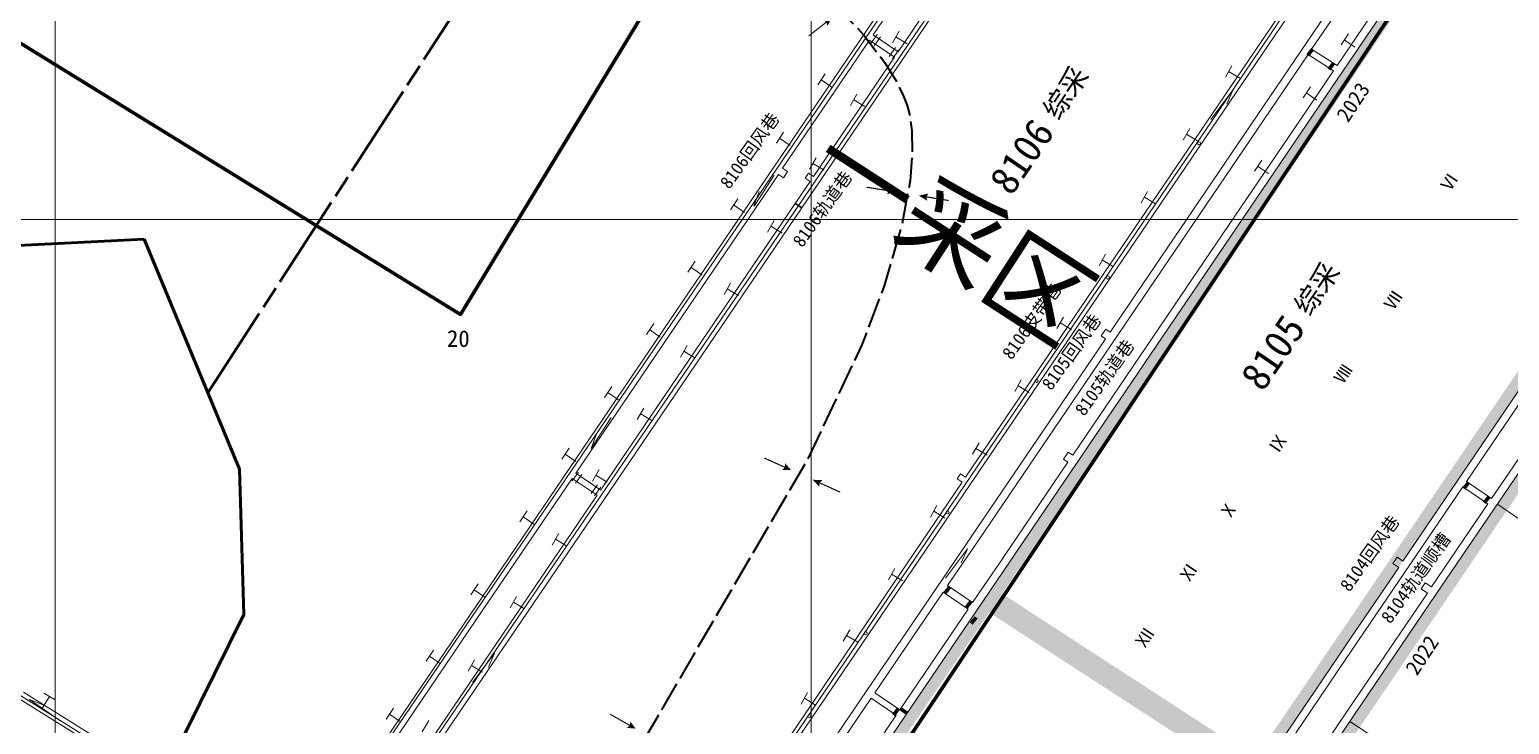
# Model space of a CAD drawing. Header units: inches. Extents: x 19725493 to 19730068, y 4137932 to 4142732.
# Drawn here: x 19727983 to 19728962, y 4140666 to 4141125 of the extents above; entities that cross this region are included whole.
import ezdxf

# ---------------------------------------------------------------- set-up
doc = ezdxf.new("R2010")
doc.units = ezdxf.units.IN
doc.header["$MEASUREMENT"] = 0
doc.linetypes.add('推测向背斜轴', pattern=[0.022, 0.01, -0.002, 0.01])
doc.linetypes.add('采区边界_1', pattern=[0.03, 0.0125, -0.001, 0.003, -0.001, 0.0125])
doc.layers.get('0').update_dxf_attribs({"lineweight": 0})
for name, color, linetype, lineweight in [('2026年下半年衔接计划', 7, 'Continuous', 0), ('保安煤柱', 7, 'Continuous', 0), ('工作面回采月份', 7, 'Continuous', 15), ('工作面编号', 7, 'Continuous', 0), ('巷道注记XDD0800CCJ', 7, 'Continuous', 0), ('次要巷道', 7, 'Continuous', 0), ('煤巷', 7, 'Continuous', 0), ('煤巷xdd0800ccj', 7, 'Continuous', 0), ('经纬网', 7, 'Continuous', 0), ('通风系统图', 7, 'Continuous', 0), ('采区边界线', 7, 'Continuous', 0), ('采空区边界颜色', 7, 'Continuous', 15), ('防灭火', 7, 'Continuous', 5)]:
    doc.layers.add(name, color=color, linetype=linetype, lineweight=lineweight)
doc.styles.add('仿宋', font='')
doc.styles.add('宋体', font='')
doc.styles.get('仿宋').set_extended_font_data('仿宋')
doc.styles.get('宋体').set_extended_font_data('宋体')
doc.linetypes.add('推断陷落柱', pattern='A,-0.0015,0.0045,[10,8#煤防灭火系统图（7月份）.shx,S=7.87402e-06,R=0,X=0,Y=0.001],0.001,[11,8#煤防灭火系统图（7月份）.shx,S=7.87402e-06,R=0,X=0,Y=0.001],0.0045,-0.0015', length=0.013)

# ---------------------------------------------------------------- blocks, each defined once
blk = doc.blocks.new('一般向斜轴')
for points in [[(2.43, 13.52), (0, 12.5), (-2.43, 13.52), (0.05, 8.23)], [(0, -7.5), (-2.43, -13.53), (0, -12.5), (2.43, -13.53)]]:
    blk.add_hatch(color=0).paths.add_polyline_path(points, flags=17)
at = {"color": 0, "const_width": 0.75}
for points in [[(0, 12.5), (0, 27.5)], [(0, -12.5), (0, -27.5)]]:
    blk.add_lwpolyline(points, dxfattribs=at)

msp = doc.modelspace()

# ---------------------------------------------------------------- hatches: boundary and pattern name
at = {"layer": '通风系统图', "true_color": 0xff0000}
for points in [[(19728830.56, 4141113.33), (19728827.34, 4141109.24), (19728829.27, 4141107.72), (19728832.49, 4141111.81)], [(19728844.47, 4141104.04), (19728841.26, 4141099.96), (19728843.19, 4141098.44), (19728846.4, 4141102.52)], [(19728933.71, 4140827.02), (19728930.49, 4140822.93), (19728932.42, 4140821.41), (19728935.64, 4140825.5)], [(19728947.25, 4140817.58), (19728944.03, 4140813.49), (19728945.96, 4140811.98), (19728949.18, 4140816.06)], [(19728590.78, 4140758.02), (19728587.56, 4140753.93), (19728589.49, 4140752.42), (19728592.71, 4140756.5)], [(19728604.91, 4140748.54), (19728601.69, 4140744.45), (19728603.62, 4140742.93), (19728606.83, 4140747.02)], [(19728608.09, 4140737.78), (19728604.87, 4140733.69), (19728606.8, 4140732.17), (19728610.02, 4140736.26)], [(19728556.65, 4140677.27), (19728553.43, 4140673.19), (19728555.36, 4140671.67), (19728558.58, 4140675.75)], [(19728564.43, 4140674.35), (19728560.21, 4140677.39), (19728558.77, 4140675.39), (19728562.99, 4140672.35)]]:
    msp.add_hatch(color=1, dxfattribs=at).paths.add_polyline_path(points, flags=17)
at = {"layer": '采空区边界颜色', "true_color": 0xffc000}
msp.add_hatch(color=40, dxfattribs=at).paths.add_polyline_path([(19728615.6, 4140750.52), (19729072.48, 4141423.63), (19729252.59, 4141306.6), (19728795.74, 4140633.53), (19728615.6, 4140750.52), (19728626.25, 4140752.66), (19728793.64, 4140643.96), (19729241.94, 4141304.45), (19729074.58, 4141413.2), (19728626.25, 4140752.66)], flags=17)
at = {"layer": '采空区边界颜色', "true_color": 0x00ff7f}
msp.add_hatch(color=110, dxfattribs=at).paths.add_polyline_path([(19728654.79, 4140371.65), (19729100.92, 4141028.92), (19729250.32, 4140928.08), (19728805.99, 4140273.45), (19728654.79, 4140371.65), (19728665.44, 4140373.8), (19728803.89, 4140283.88), (19729239.75, 4140926.04), (19729102.95, 4141018.38), (19728665.44, 4140373.8)], flags=17)
at = {"layer": '采空区边界颜色', "true_color": 0x2748ed}
msp.add_hatch(color=160, dxfattribs=at).paths.add_polyline_path([(19728615.6, 4140750.52), (19728795.74, 4140633.53), (19728616.63, 4140369.64), (19728434.34, 4140483.46), (19728615.6, 4140750.52), (19728617.68, 4140740.22), (19728444.92, 4140485.7), (19728614.48, 4140379.83), (19728785.24, 4140631.41), (19728617.68, 4140740.22)], flags=17)

# ---------------------------------------------------------------- linework, layer by layer
at = {"linetype": '推断陷落柱', "lineweight": 30, "ltscale": 5000}
msp.add_line((19728489.5, 4141010.6), (19728493.81, 4141007.68), dxfattribs=at)
at = {"color": 7}
for centre in [(19728756.36, 4141050.38), (19728696.19, 4140961.62), (19728649.16, 4140893.31), (19728590.16, 4140806.39), (19728536, 4140726.6), (19728498.78, 4140671.76), (19728498.78, 4140671.76)]:
    msp.add_circle(centre, 1, dxfattribs=at)
at = {"layer": '2026年下半年衔接计划', "color": 1, "lineweight": 100, "true_color": 0xff0000, "flags": 128}
for points in [[(19728743.95, 4141720.71), (19728268.14, 4140937.21), (19727441.02, 4141447.1)], [(19726936.48, 4139624.44), (19727087.79, 4139471.4), (19727111.81, 4139446.95), (19727250.54, 4139632.96), (19727469.86, 4139520.69), (19727490.46, 4139426.18), (19727619.93, 4139371.45), (19727645.19, 4139445.33), (19727760.04, 4139399.01), (19728084.75, 4139271.51), (19728182.77, 4139204.43), (19728195.04, 4139196.34), (19728361.95, 4139650.75), (19727985.1, 4139868.75), (19728293.07, 4140363.91), (19728716.76, 4140096.02), (19728825.18, 4140284.19), (19728806.51, 4140295.72), (19728729.84, 4140344.15), (19728648.31, 4140393.52), (19728462.52, 4140503.99), (19729114.34, 4141482.27)]]:
    msp.add_lwpolyline(points, dxfattribs=at)
at = {"layer": '保安煤柱', "color": 1, "lineweight": 60, "true_color": 0xff0000, "flags": 128}
msp.add_lwpolyline([(19728059, 4140987), (19727660, 4140967), (19727685, 4140772), (19727564, 4140690), (19727674, 4140339), (19727994, 4140372), (19727989, 4140464), (19728125, 4140739), (19728122, 4140835), (19728059, 4140987)], dxfattribs=at)
at = {"layer": '次要巷道', "color": 1, "linetype": '推测向背斜轴', "lineweight": 40, "ltscale": 2000, "true_color": 0xff0000, "flags": 128}
msp.add_lwpolyline([(19728155.27, 4142113.2), (19728211.48, 4141816.83), (19728237.48, 4141719.6), (19728304.14, 4141536.57), (19728351.62, 4141358.53), (19728369.89, 4141307.42), (19728381.18, 4141282.94), (19728390.01, 4141267.23), (19728395.03, 4141259.65), (19728405.14, 4141247.13), (19728440.24, 4141211.87), (19728513.48, 4141144.66), (19728534.77, 4141121.73), (19728548.49, 4141103.89), (19728556.15, 4141091.55), (19728560.87, 4141081.96), (19728563.4, 4141075.34), (19728564.41, 4141071.95), (19728565.35, 4141067.59), (19728566.49, 4141058.6), (19728566.84, 4141044.67), (19728565.35, 4141025.51), (19728559.9, 4140996.02), (19728548.27, 4140956.19), (19728533.45, 4140917.11), (19728497.66, 4140841.55), (19728370.91, 4140624.26), (19728341.24, 4140558.53), (19728270.21, 4140356.48)], dxfattribs=at)
at = {"layer": '煤巷', "lineweight": 9}
for p, q in [((19728353.4, 4140453.95), (19729059.29, 4141493.94)), ((19728535.45, 4141123.17), (19728685.47, 4141344.19)), ((19728540.96, 4141122.02), (19728689.83, 4141341.36)), ((19728602.12, 4140829.65), (19728869.44, 4141223.5)), ((19728493.81, 4141007.68), (19728614.82, 4141185.97)), ((19728557.51, 4141110.79), (19728610.52, 4141188.89)), ((19728415.21, 4140946.01), (19728535.45, 4141123.17)), ((19728481.12, 4141033.86), (19728538.6, 4141118.55)), ((19728538.6, 4141118.55), (19728555.15, 4141107.31)), ((19728540.96, 4141122.02), (19728557.51, 4141110.79)), ((19728501.58, 4141028.39), (19728555.15, 4141107.31)), ((19728419.51, 4140943.09), (19728478.31, 4141029.72)), ((19728478.31, 4141029.72), (19728481.62, 4141027.47)), ((19728481.12, 4141033.86), (19728484.43, 4141031.61)), ((19728481.62, 4141027.47), (19728484.43, 4141031.61)), ((19728489.5, 4141010.6), (19728499.33, 4141025.08)), ((19728496.02, 4141027.33), (19728498.27, 4141030.64)), ((19728496.02, 4141027.33), (19728499.33, 4141025.08)), ((19728498.27, 4141030.64), (19728501.58, 4141028.39)), ((19728361.84, 4140822.51), (19728489.5, 4141010.6)), ((19728366.14, 4140819.59), (19728493.81, 4141007.68)), ((19728274.1, 4140738.12), (19728415.21, 4140946.01)), ((19728344.36, 4140832.37), (19728419.51, 4140943.09)), ((19728913.02, 4140752.1), (19728987.03, 4140861.14)), ((19728949.77, 4140815.49), (19728982.73, 4140864.06)), ((19728278.4, 4140735.2), (19728342, 4140828.89)), ((19728342, 4140828.89), (19728358.54, 4140817.66)), ((19728344.36, 4140832.37), (19728360.9, 4140821.14)), ((19728596.56, 4140828.59), (19728598.81, 4140831.9)), ((19728598.81, 4140831.9), (19728602.12, 4140829.65)), ((19728251.2, 4140650.25), (19728366.14, 4140819.59)), ((19728360.9, 4140821.14), (19728361.84, 4140822.51)), ((19728371.74, 4140490.24), (19728599.87, 4140826.34)), ((19728596.56, 4140828.59), (19728599.87, 4140826.34)), ((19728246.9, 4140653.17), (19728358.54, 4140817.66)), ((19728910.15, 4140757.13), (19728947.41, 4140812.01)), ((19728854.87, 4140675.69), (19728907.34, 4140752.99)), ((19728859.24, 4140672.86), (19728913.02, 4140752.1)), ((19728907.34, 4140752.99), (19728903.2, 4140755.77)), ((19728910.15, 4140757.13), (19728905.99, 4140759.92)), ((19728193.87, 4140619.91), (19728274.1, 4140738.12)), ((19728198.17, 4140616.99), (19728278.4, 4140735.2))]:
    msp.add_line(p, q, dxfattribs=at)
at = {"layer": '煤巷', "color": 7, "lineweight": 9}
msp.add_line((19728856.06, 4140668.17), (19729007.26, 4140569.98), dxfattribs=at)
at = {"layer": '煤巷', "lineweight": 9, "flags": 128}
for points in [[(19728905.99, 4140759.92), (19728903.2, 4140755.77)], [(19727976.85, 4140682.94), (19728045.53, 4140640.06)], [(19727979.2, 4140687.61), (19728048.37, 4140644.42)]]:
    msp.add_lwpolyline(points, dxfattribs=at)
at = {"layer": '煤巷xdd0800ccj', "lineweight": 9}
for p, q in [((19728811.5, 4141093.26), (19728956.06, 4141306.24)), ((19728830.86, 4141112.53), (19728960.36, 4141303.32)), ((19728844, 4141087.02), (19728954.11, 4141249.24)), ((19728847.64, 4141101.63), (19728944.95, 4141245)), ((19728847.64, 4141101.63), (19728830.83, 4141112.55)), ((19728815.91, 4141090.5), (19728828.5, 4141109.05)), ((19728845.28, 4141098.16), (19728828.5, 4141109.05)), ((19728697.67, 4140925.55), (19728811.61, 4141093.42)), ((19728839.59, 4141089.78), (19728845.28, 4141098.16)), ((19728698.25, 4140917.15), (19728815.91, 4141090.5)), ((19728747.95, 4140954.77), (19728839.7, 4141089.94)), ((19728752.37, 4140952.01), (19728844, 4141087.02)), ((19728891.22, 4140774.2), (19729015.72, 4140957.63)), ((19728631.14, 4140773.4), (19728752.37, 4140952.01)), ((19728672.87, 4140844.15), (19728748.06, 4140954.93)), ((19728933.17, 4140826.75), (19729020.02, 4140954.71)), ((19728691.65, 4140923.1), (19728694.69, 4140927.57)), ((19728694.69, 4140927.57), (19728697.67, 4140925.55)), ((19728605.87, 4140790.31), (19728693.95, 4140920.07)), ((19728610.29, 4140787.55), (19728698.25, 4140917.15)), ((19728691.65, 4140923.1), (19728694.63, 4140921.08)), ((19728693.84, 4140919.91), (19728694.63, 4140921.08)), ((19728626.72, 4140776.16), (19728669.78, 4140839.6)), ((19728666.89, 4140841.56), (19728669.97, 4140846.11)), ((19728669.78, 4140839.6), (19728666.89, 4140841.56)), ((19728672.87, 4140844.15), (19728669.97, 4140846.11)), ((19728857.94, 4140715.91), (19728930.82, 4140823.28)), ((19728947.41, 4140812.01), (19728930.82, 4140823.28)), ((19728949.77, 4140815.49), (19728933.17, 4140826.75)), ((19728513.53, 4140654.26), (19728605.98, 4140790.47)), ((19728590.21, 4140757.97), (19728610.29, 4140787.55)), ((19728549.02, 4140652.42), (19728631.14, 4140773.4)), ((19728606.75, 4140746.74), (19728626.84, 4140776.33)), ((19728853.53, 4140718.67), (19728888.41, 4140770.06)), ((19728884.51, 4140772.68), (19728887.32, 4140776.82)), ((19728888.41, 4140770.06), (19728884.51, 4140772.68)), ((19728891.22, 4140774.2), (19728887.32, 4140776.82)), ((19728542.08, 4140687.06), (19728587.29, 4140753.67)), ((19728603.83, 4140742.44), (19728587.29, 4140753.67)), ((19728606.75, 4140746.74), (19728590.21, 4140757.97)), ((19728558.63, 4140675.83), (19728603.83, 4140742.44)), ((19728684.92, 4140470.26), (19728853.64, 4140718.83)), ((19728756.23, 4140566.06), (19728857.94, 4140715.91)), ((19728517.83, 4140651.34), (19728539.72, 4140683.59)), ((19728556.27, 4140672.36), (19728539.72, 4140683.59)), ((19728558.63, 4140675.83), (19728542.08, 4140687.06)), ((19728544.72, 4140655.34), (19728556.27, 4140672.36)), ((19728743.93, 4140502.98), (19728859.24, 4140672.86)), ((19728772.82, 4140554.8), (19728854.82, 4140675.61))]:
    msp.add_line(p, q, dxfattribs=at)
at = {"layer": '煤巷xdd0800ccj', "linetype": '推断陷落柱', "lineweight": 30, "ltscale": 5000}
msp.add_line((19728489.5, 4141010.6), (19728493.81, 4141007.68), dxfattribs=at)
msp.add_line((19728489.5, 4141010.6), (19728493.81, 4141007.68), dxfattribs=at)
at = {"layer": '经纬网', "color": 18, "lineweight": 9, "true_color": 0x260000, "flags": 128}
for points in [[(19728000.19, 4138000), (19728000.19, 4142500)], [(19728500, 4138000), (19728500, 4142500)], [(19725999.81, 4141000), (19730000, 4141000)]]:
    msp.add_lwpolyline(points, dxfattribs=at)
at = {"layer": '通风系统图', "color": 26, "lineweight": 15, "true_color": 0x802500}
for p, q in [((19728543.71, 4141122.15), (19728539.5, 4141116.35)), ((19728545.88, 4141120.57), (19728541.68, 4141114.77)), ((19728555.77, 4141113.58), (19728551.56, 4141107.78)), ((19728557.94, 4141112.01), (19728553.74, 4141106.2)), ((19728346.27, 4140833.03), (19728342.07, 4140827.23)), ((19728348.45, 4140831.45), (19728344.24, 4140825.65)), ((19728358.76, 4140824.61), (19728354.55, 4140818.81)), ((19728360.93, 4140823.03), (19728356.73, 4140817.23))]:
    msp.add_line(p, q, dxfattribs=at)
at = {"layer": '通风系统图', "color": 1, "linetype": 'Continuous', "lineweight": 20, "true_color": 0xff0000}
for p, q in [((19728764.2, 4141066.01), (19728778.86, 4141085.4)), ((19728778.86, 4141085.4), (19728774.72, 4141076.12)), ((19728588.74, 4140762.9), (19728603.39, 4140782.29)), ((19728603.39, 4140782.29), (19728599.25, 4140773.01)), ((19728276.12, 4140693.86), (19728290.7, 4140713.31)), ((19728290.7, 4140713.31), (19728286.59, 4140704.01))]:
    msp.add_line(p, q, dxfattribs=at)
at = {"layer": '通风系统图', "color": 5, "linetype": 'Continuous', "lineweight": 20, "true_color": 0x0000ff}
for p, q in [((19728475.45, 4141029.3), (19728462.3, 4141008.85)), ((19728462.08, 4141008.98), (19728465.51, 4141018.54)), ((19728367.72, 4140869.11), (19728354.57, 4140848.67)), ((19728354.57, 4140848.67), (19728358, 4140858.23)), ((19727983.32, 4140682.65), (19727992.78, 4140678.94)), ((19728003.35, 4140668.89), (19727983.32, 4140682.65))]:
    msp.add_line(p, q, dxfattribs=at)
at = {"layer": '采区边界线', "color": 1, "linetype": '采区边界_1', "lineweight": 50, "ltscale": 5000, "true_color": 0xff0000, "flags": 128}
msp.add_lwpolyline([(19728101.14, 4140885.33), (19728647.55, 4141728.42), (19728676.78, 4141773.53)], dxfattribs=at)
at = {"layer": '采空区边界颜色', "color": 7, "lineweight": 9}
msp.add_line((19728953.61, 4140811.89), (19729102.03, 4140709.06), dxfattribs=at)
at = {"layer": '防灭火', "color": 5, "lineweight": 5, "true_color": 0x0000ff}
for p, q in [((19728146.37, 4140547.34), (19728867.42, 4141607.03)), ((19728167.8, 4140533.95), (19728892.19, 4141597.24))]:
    msp.add_line(p, q, dxfattribs=at)
at = {"layer": '防灭火', "color": 5, "linetype": 'Continuous', "lineweight": 15, "true_color": 0x0000ff}
msp.add_line((19728769.18, 4141071.65), (19728893.3, 4141255.33), dxfattribs=at)
at = {"layer": '防灭火', "color": 7, "lineweight": 5}
for p, q in [((19728553.85, 4141116.8), (19728558.13, 4141124.39)), ((19728850.32, 4141115.46), (19728855.14, 4141122.72)), ((19728563.42, 4141116.14), (19728555.99, 4141120.6)), ((19728859.49, 4141113.81), (19728852.39, 4141118.78)), ((19728504.44, 4141089.04), (19728509.25, 4141096.31)), ((19728773.83, 4141093.97), (19728778.12, 4141101.56)), ((19728783.41, 4141093.31), (19728775.97, 4141097.77)), ((19728513.6, 4141087.39), (19728506.5, 4141092.36)), ((19728825.22, 4141080.43), (19728830.04, 4141087.7)), ((19728834.39, 4141078.78), (19728827.29, 4141083.75)), ((19728525.99, 4141075.28), (19728530.28, 4141082.87)), ((19728535.57, 4141074.62), (19728528.14, 4141079.07)), ((19728476.97, 4141050.48), (19728481.79, 4141057.74)), ((19728476.98, 4141050.47), (19728481.79, 4141057.74)), ((19728486.14, 4141048.82), (19728479.04, 4141053.79)), ((19728486.13, 4141048.82), (19728479.04, 4141053.79)), ((19728745.98, 4141052.45), (19728750.26, 4141060.04)), ((19728755.56, 4141051.79), (19728748.12, 4141056.24)), ((19728499, 4141033.19), (19728503.28, 4141040.78)), ((19728508.57, 4141032.53), (19728501.14, 4141036.99)), ((19728793.08, 4141031.91), (19728797.89, 4141039.17)), ((19728802.24, 4141030.25), (19728795.14, 4141035.22)), ((19728718.13, 4141010.92), (19728722.41, 4141018.51)), ((19728727.7, 4141010.26), (19728720.27, 4141014.72)), ((19728446.68, 4141006.3), (19728451.49, 4141013.56)), ((19728446.68, 4141006.3), (19728451.49, 4141013.56)), ((19728455.84, 4141004.64), (19728448.74, 4141009.62)), ((19728455.84, 4141004.64), (19728448.74, 4141009.61)), ((19728471.14, 4140991.67), (19728475.43, 4140999.26)), ((19728480.72, 4140991.01), (19728473.29, 4140995.46)), ((19728690.28, 4140969.4), (19728694.56, 4140976.99)), ((19728418.48, 4140965.05), (19728423.3, 4140972.31)), ((19728418.49, 4140965.04), (19728423.3, 4140972.31)), ((19728427.65, 4140963.39), (19728420.55, 4140968.36)), ((19728427.65, 4140963.39), (19728420.55, 4140968.36)), ((19728699.85, 4140968.74), (19728692.42, 4140973.19)), ((19728442.43, 4140950.36), (19728446.72, 4140957.95)), ((19728452.01, 4140949.7), (19728444.57, 4140954.16)), ((19728391.1, 4140924.02), (19728395.92, 4140931.28)), ((19728391.1, 4140924.02), (19728395.91, 4140931.28)), ((19728400.17, 4140922.18), (19728393.07, 4140927.16)), ((19728400.17, 4140922.19), (19728393.07, 4140927.16)), ((19728662.42, 4140927.87), (19728666.71, 4140935.46)), ((19728672, 4140927.21), (19728664.57, 4140931.67)), ((19728413.72, 4140909.06), (19728418.01, 4140916.65)), ((19728423.3, 4140908.4), (19728415.86, 4140912.85)), ((19728363.45, 4140882.32), (19728368.26, 4140889.59)), ((19728363.45, 4140882.32), (19728368.26, 4140889.58)), ((19728634.57, 4140886.35), (19728638.86, 4140893.94)), ((19728644.15, 4140885.69), (19728636.72, 4140890.14)), ((19728372.61, 4140880.67), (19728365.51, 4140885.64)), ((19728385.01, 4140867.75), (19728389.29, 4140875.34)), ((19728394.59, 4140867.09), (19728387.15, 4140871.55)), ((19728335.25, 4140841.61), (19728340.07, 4140848.87)), ((19728335.26, 4140841.6), (19728340.07, 4140848.87)), ((19728606.72, 4140844.82), (19728611.01, 4140852.41)), ((19728616.3, 4140844.16), (19728608.86, 4140848.62)), ((19728344.42, 4140839.95), (19728337.32, 4140844.92)), ((19728344.42, 4140839.95), (19728337.32, 4140844.92)), ((19728355.52, 4140827.12), (19728359.8, 4140834.71)), ((19728365.09, 4140826.46), (19728357.66, 4140830.91)), ((19728578.87, 4140803.3), (19728583.16, 4140810.89)), ((19728307.51, 4140800.17), (19728312.33, 4140807.44)), ((19728307.51, 4140800.18), (19728312.32, 4140807.44)), ((19728316.67, 4140798.52), (19728309.57, 4140803.49)), ((19728316.68, 4140798.52), (19728309.58, 4140803.49)), ((19728588.45, 4140802.64), (19728581.01, 4140807.09)), ((19728328.82, 4140784.82), (19728333.1, 4140792.41)), ((19728338.4, 4140784.16), (19728330.96, 4140788.61)), ((19728551.02, 4140761.77), (19728555.3, 4140769.36)), ((19728560.6, 4140761.11), (19728553.16, 4140765.57)), ((19728275.08, 4140751.99), (19728279.89, 4140759.26)), ((19728284.24, 4140750.34), (19728277.14, 4140755.31)), ((19728300.97, 4140743.29), (19728305.25, 4140750.88)), ((19728310.54, 4140742.63), (19728303.11, 4140747.09)), ((19728521.23, 4140721.26), (19728525.51, 4140728.85)), ((19728530.8, 4140720.6), (19728523.37, 4140725.06)), ((19728245.58, 4140708.08), (19728250.39, 4140715.35)), ((19728254.74, 4140706.43), (19728247.64, 4140711.4)), ((19728273.25, 4140701.4), (19728277.53, 4140708.98)), ((19728282.82, 4140700.74), (19728275.39, 4140705.19)), ((19727991.83, 4140677.25), (19727996.4, 4140684.62)), ((19727992.65, 4140686.82), (19728000.16, 4140682.41)), ((19728493.37, 4140679.74), (19728497.66, 4140687.33)), ((19728502.95, 4140679.08), (19728495.52, 4140683.53)), ((19728219.09, 4140669.79), (19728223.9, 4140677.05)), ((19728228.25, 4140668.13), (19728221.15, 4140673.1)), ((19728242.9, 4140661.28), (19728247.19, 4140668.87))]:
    msp.add_line(p, q, dxfattribs=at)
at = {"layer": '防灭火', "color": 5, "lineweight": 15, "true_color": 0x0000ff}
msp.add_line((19728769.18, 4141071.65), (19728334.12, 4140430.37), dxfattribs=at)
at = {"layer": '防灭火', "color": 36, "lineweight": 5, "true_color": 0x7f3f00}
msp.add_line((19727975.66, 4140686.24), (19728554.9, 4140325.58), dxfattribs=at)

# ---------------------------------------------------------------- block references
at = {"layer": '次要巷道', "color": 1, "true_color": 0xff0000}
for p, rotation in [((19728519.89, 4141138.08), 128.0695284635903), ((19728563.78, 4141016.89), 80.80254155582544), ((19728494.1, 4140831.03), 65.78686425285221), ((19728391.03, 4140659.39), 60.38353372074901)]:
    msp.add_blockref('一般向斜轴', p, dxfattribs=dict(at, rotation=rotation))

# ---------------------------------------------------------------- texts
at = {"layer": '2026年下半年衔接计划', "color": 1, "true_color": 0xff0000, "style": '宋体'}
msp.add_text('20', height=11.066, rotation=359.38333, dxfattribs=at).set_placement((19728259.15, 4140915.81))
at = {"layer": '工作面回采月份', "color": 7, "style": '宋体'}
for s, p in [('Ⅵ', (19728922.19, 4141017.58)), ('Ⅶ', (19728885.09, 4140939.45)), ('Ⅷ', (19728851.96, 4140890.94)), ('Ⅸ', (19728808.74, 4140844.74)), ('Ⅹ', (19728776.13, 4140800.58)), ('Ⅺ', (19728749.77, 4140759.59)), ('Ⅻ', (19728720.88, 4140716.6))]:
    msp.add_text(s, height=8.5, rotation=56.34176, dxfattribs=at).set_placement(p)
at = {"layer": '工作面编号', "color": 7}
for s, height, rotation, style, p in [('综采', 13.5, 55.68859, '仿宋', (19728663.24, 4141064.92)), ('2023', 10, 56.5843, '宋体', (19728854.91, 4141063.48)), ('8106', 19, 55.68859, '宋体', (19728632.36, 4141014.89)), ('综采', 13.5, 55.68859, '仿宋', (19728829.35, 4140935.42)), ('8105', 19, 55.68859, '宋体', (19728798.47, 4140885.39)), ('2022', 10, 56.5843, '宋体', (19728900.48, 4140697.93))]:
    msp.add_text(s, height=height, rotation=rotation, dxfattribs=dict(at, style=style)).set_placement(p)
at = {"layer": '巷道注记XDD0800CCJ', "color": 7, "style": '仿宋'}
for s, p in [('8106回风巷', (19728445.94, 4141019.47)), ('8106轨道巷', (19728494.07, 4140980.93)), ('8106皮带巷', (19728632.46, 4140906.71)), ('8105回风巷', (19728658.69, 4140886.39)), ('8105轨道巷', (19728680.57, 4140869.49)), ('8104回风巷', (19728855.88, 4140753.31)), ('8104轨道顺槽', (19728882.94, 4140732.28))]:
    msp.add_text(s, height=8.5, rotation=54.54248, dxfattribs=at).set_placement(p)
at = {"layer": '采区边界线', "color": 1, "true_color": 0xff0000, "style": '宋体'}
msp.add_text('一采区', height=50, rotation=327.05895, dxfattribs=at).set_placement((19728494.23, 4141026.28))

doc.saveas('drawing.dxf')
